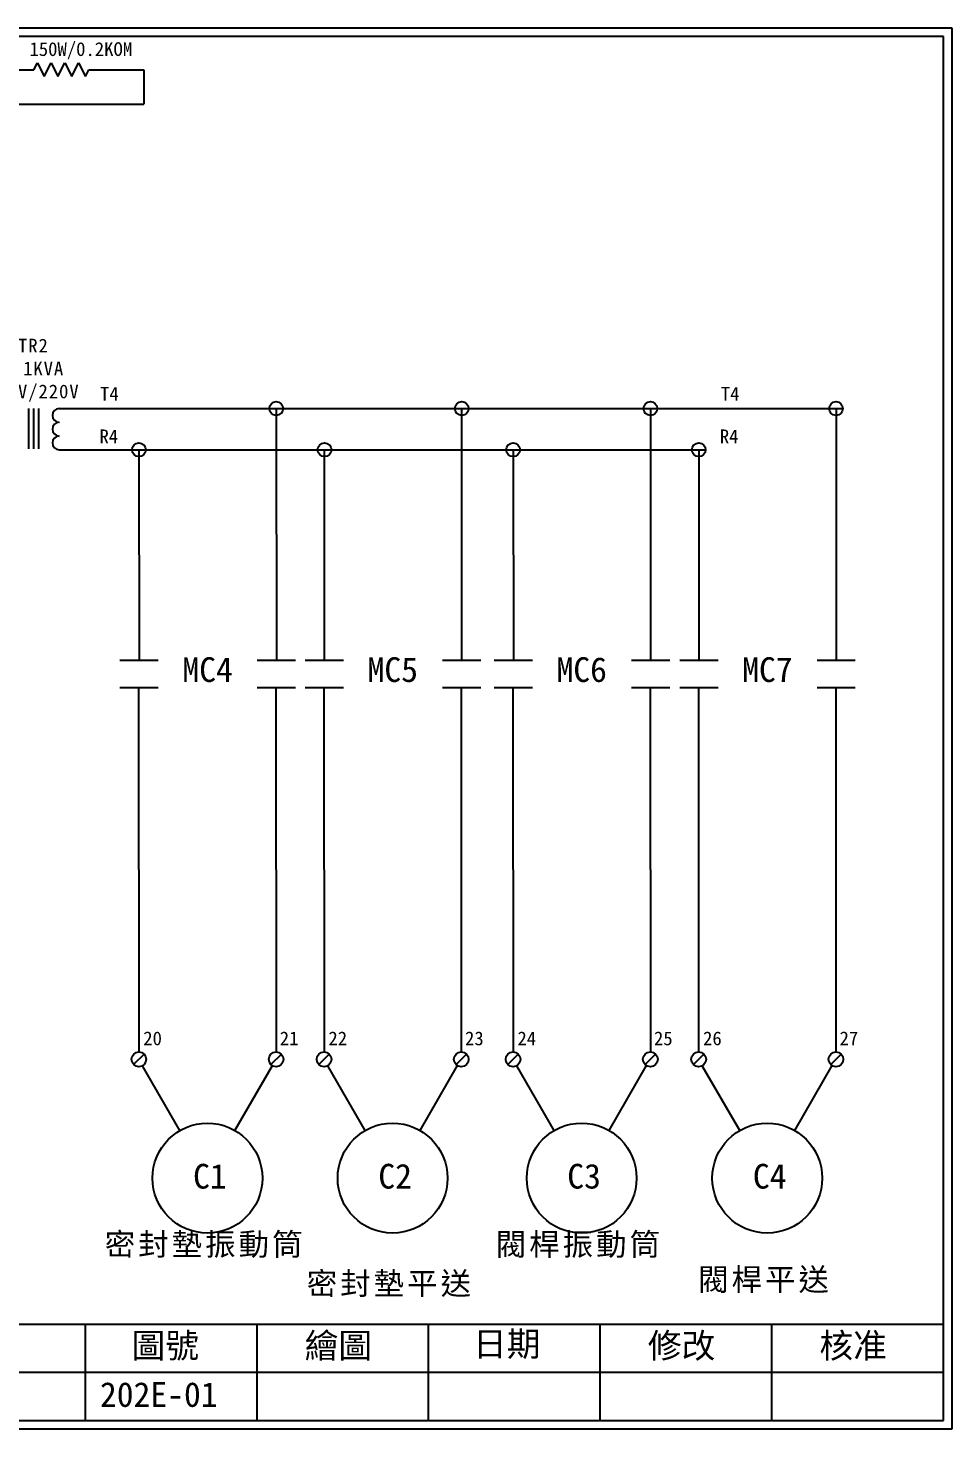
# Model space of a CAD drawing. Extents: x 10 to 297, y 3 to 207.
# Drawn here: x 162.4 to 297, y 3 to 207 of the extents above; entities that cross this region are included whole.
import ezdxf

# ---------------------------------------------------------------- set-up
doc = ezdxf.new("R2010")
doc.units = 0
doc.layers.get('0').update_dxf_attribs({"linetype": 'CONTINUOUS'})
doc.layers.add('圖框層', color=7, linetype='CONTINUOUS')
doc.layers.add('標尺寸層', color=3, linetype='CONTINUOUS')
doc.styles.add('STSL', font='kaiu.ttf')
doc.styles.add('標楷體', font='kaiu.ttf')

msp = doc.modelspace()

# ---------------------------------------------------------------- linework, layer by layer
for p, q in [((146.21, 200.89), (163.24, 200.89)), ((163.24, 200.89), (163.74, 201.89)), ((163.74, 201.89), (164.74, 199.89)), ((164.74, 199.89), (165.74, 201.89)), ((165.74, 201.89), (166.74, 199.89)), ((166.74, 199.89), (167.74, 201.89)), ((167.74, 201.89), (168.74, 199.89)), ((168.74, 199.89), (169.74, 201.89)), ((169.74, 201.89), (170.74, 199.89)), ((170.74, 199.89), (171.24, 200.89)), ((171.24, 200.89), (179.27, 200.89)), ((179.27, 200.89), (179.27, 195.89)), ((146.21, 195.89), (179.27, 195.89)), ((198.54, 151.57), (198.57, 114.93)), ((225.52, 151.57), (225.55, 114.93)), ((253.06, 151.57), (253.08, 114.93)), ((280.1, 151.57), (280.13, 114.93)), ((178.54, 145.57), (178.57, 114.93)), ((205.52, 145.57), (205.55, 114.93)), ((233.06, 145.57), (233.09, 114.93)), ((260.1, 145.57), (260.13, 114.93)), ((178.5, 110.96), (178.53, 57.89)), ((198.5, 110.96), (198.53, 57.89)), ((205.49, 110.96), (205.51, 57.89)), ((225.49, 110.96), (225.51, 57.89)), ((233.02, 110.96), (233.05, 57.89)), ((253.02, 110.96), (253.05, 57.89)), ((260.06, 110.96), (260.09, 57.89)), ((280.06, 110.96), (280.09, 57.89)), ((179.29, 57.58), (177.77, 56.06)), ((199.29, 57.58), (197.77, 56.06)), ((206.27, 57.58), (204.76, 56.06)), ((226.27, 57.58), (224.76, 56.06)), ((233.8, 57.58), (232.29, 56.06)), ((253.8, 57.58), (252.29, 56.06)), ((260.85, 57.58), (259.33, 56.06)), ((280.85, 57.58), (279.33, 56.06)), ((184.52, 46.45), (179.06, 55.89)), ((192.52, 46.45), (197.98, 55.9)), ((211.5, 46.45), (206.05, 55.89)), ((219.5, 46.45), (224.96, 55.9)), ((239.04, 46.45), (233.58, 55.89)), ((247.04, 46.45), (252.49, 55.9)), ((266.08, 46.45), (260.62, 55.89)), ((274.08, 46.45), (279.54, 55.9))]:
    msp.add_line(p, q)
for centre, radius in [((178.53, 56.82), 1.07), ((198.53, 56.82), 1.07), ((205.51, 56.82), 1.07), ((225.51, 56.82), 1.07), ((233.05, 56.82), 1.07), ((253.05, 56.82), 1.07), ((260.09, 56.82), 1.07), ((280.09, 56.82), 1.07), ((188.52, 39.52), 8), ((215.5, 39.52), 8), ((243.04, 39.52), 8), ((270.08, 39.52), 8)]:
    msp.add_circle(centre, radius)
at = {"layer": '圖框層', "color": 7}
for p, q in [((297, 206.97), (10, 206.97)), ((297, 3), (297, 206.97)), ((295.75, 205.72), (11.25, 205.72)), ((295.75, 4.25), (295.75, 205.72)), ((11.25, 18.25), (295.75, 18.25)), ((170.75, 4.25), (170.75, 18.25)), ((195.75, 4.25), (195.75, 18.25)), ((220.75, 4.25), (220.75, 18.25)), ((245.75, 4.25), (245.75, 18.25)), ((270.75, 4.25), (270.75, 18.25)), ((145.75, 11.25), (295.75, 11.25)), ((11.25, 4.25), (295.75, 4.25)), ((10, 3), (297, 3))]:
    msp.add_line(p, q, dxfattribs=at)
at = {"layer": '標尺寸層', "color": 7}
for p, q in [((162.43, 151.57), (162.43, 145.69)), ((163.16, 151.57), (163.16, 145.69)), ((163.93, 151.57), (163.93, 145.69)), ((166.94, 151.57), (281.14, 151.57)), ((166.94, 145.57), (261.14, 145.57)), ((175.78, 114.93), (181.35, 114.93)), ((195.78, 114.93), (201.35, 114.93)), ((202.77, 114.93), (208.33, 114.93)), ((222.77, 114.93), (228.33, 114.93)), ((230.3, 114.93), (235.87, 114.93)), ((250.3, 114.93), (255.87, 114.93)), ((257.34, 114.93), (262.91, 114.93)), ((277.34, 114.93), (282.91, 114.93)), ((175.78, 110.96), (181.35, 110.96)), ((195.78, 110.96), (201.35, 110.96)), ((202.77, 110.96), (208.33, 110.96)), ((222.77, 110.96), (228.33, 110.96)), ((230.3, 110.96), (235.87, 110.96)), ((250.3, 110.96), (255.87, 110.96)), ((257.34, 110.96), (262.91, 110.96)), ((277.34, 110.96), (282.91, 110.96))]:
    msp.add_line(p, q, dxfattribs=at)
for centre in [(198.54, 151.57), (225.58, 151.57), (253.06, 151.57), (280.1, 151.57), (178.54, 145.57), (205.58, 145.57), (233.06, 145.57), (260.1, 145.57)]:
    msp.add_circle(centre, 1, dxfattribs=at)
for centre in [(166.94, 150.57), (166.94, 148.57), (166.94, 146.57)]:
    msp.add_arc(centre, 1, 90, 270, dxfattribs=at)

# ---------------------------------------------------------------- texts
at = {"color": 0, "attachment_point": 2, "style": '標楷體'}
for s, insert, char_height, width in [('\\pt6.5;{\\T1.1;TR2\\P1.1KVA\\P380V/220V}', (163.16, 161.73), 2, 17.6312), ('{\\T1.1;密封墊振動筒}', (188.19, 31.52), 3.25, 29.841), ('{\\T1.1;閥桿振動筒}', (242.71, 31.52), 3.25, 29.841), ('{\\T1.1;閥桿平送}', (269.76, 26.39), 3.25, 29.841), ('{\\T1.1;密封墊平送}', (215.18, 25.81), 3.25, 29.841)]:
    msp.add_mtext(s, dxfattribs=dict(at, insert=insert, char_height=char_height, width=width))
at = {"layer": '圖框層', "color": 4, "style": 'STSL'}
for s, height, p in [('150W/0.2KOM', 2, (162.59, 202.9)), ('T4', 2, (172.87, 152.71)), ('T4', 2, (263.32, 152.71)), ('R4', 2, (172.79, 146.52)), ('R4', 2, (263.17, 146.52)), ('MC4', 3.6, (184.87, 111.76)), ('MC5', 3.6, (211.85, 111.76)), ('MC6', 3.6, (239.38, 111.76)), ('MC7', 3.6, (266.43, 111.76)), ('20', 2, (179.17, 58.87)), ('21', 2, (199.06, 58.87)), ('22', 2, (206.15, 58.87)), ('23', 2, (226.05, 58.87)), ('24', 2, (233.69, 58.87)), ('25', 2, (253.58, 58.87)), ('26', 2, (260.73, 58.87)), ('27', 2, (280.62, 58.87)), ('C1', 3.6, (186.43, 38)), ('C2', 3.6, (213.42, 38)), ('C3', 3.6, (240.95, 38)), ('C4', 3.6, (267.99, 38)), ('圖號', 3.6, (177.47, 13.34)), ('繪圖', 3.6, (202.69, 13.34)), ('日期', 3.6, (227.22, 13.59)), ('修改', 3.6, (252.69, 13.34)), ('核准', 3.6, (277.69, 13.34)), ('202E-01', 3.6, (172.86, 6.22))]:
    msp.add_text(s, height=height, dxfattribs=at).set_placement(p)

doc.saveas('drawing.dxf')
